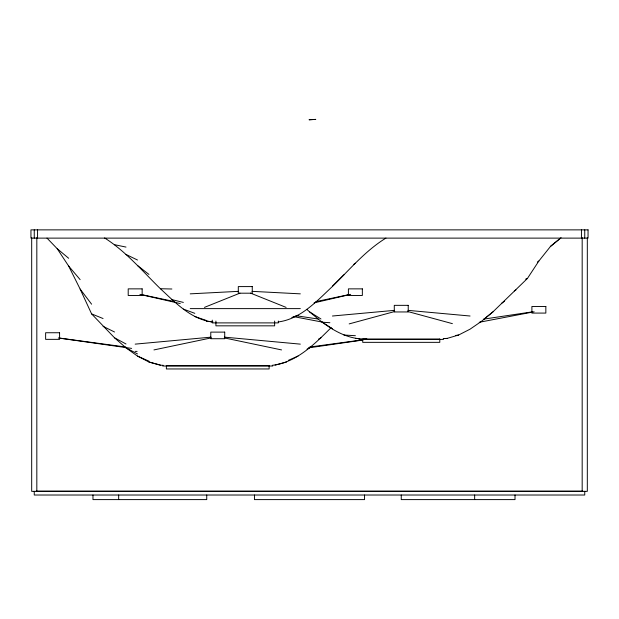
<?xml version="1.0" encoding="UTF-8"?>
<svg xmlns="http://www.w3.org/2000/svg" width="619" height="619" viewBox="0 0 619 619"><rect width="100%" height="100%" fill="white"/><g stroke="black" fill="none" stroke-linecap="round" stroke-linejoin="round"><path stroke-width="0.93" d="M447.127 338.4L443.297 338.616L447.127 338.4L458.594 335.034L470.061 329.176L481.528 321.292L492.995 311.821L527.403 278.48L538.87 261.009L550.337 246.625L561.093 237.711M385.954 238.075C365.311 250.757 349.596 269.66 332.434 286.45C316.897 300.996 300.795 318.831 278.62 321.903M272.228 365.318C296.408 362.641 314.661 344.009 331.088 327.683M332.434 286.14L343.909 274.79M550.337 246.439L560.373 238.276M484.398 318.816L492.995 311.821M501.405 303.457L504.47 301.229M353.844 264.305L355.376 263.207M537.346 262.092L538.87 261.009M514.296 290.907L515.937 289.963M318.514 339.135L320.967 337.804M307.039 349.162L309.5 347.863M288.33 360.366L298.033 356.072M204.432 307.395L239.948 293.135M525.639 279.146L527.403 278.48M291.858 317.47L298.033 315.226M349.178 323.899L394.736 311.519M275.091 365.094L286.566 361.999M314.088 302.869L350.679 294.358M315.837 301.639L348.783 294.659M153.945 349.921L211.18 337.904M479.238 322.275L534.143 311.783M483.416 319.164L532.178 311.883M308.579 347.863L362.889 340.032M455.723 335.444L458.594 335.034M309.709 347.027L362.935 339.839M135.174 344.133L211.033 337.146M332.434 316.015L394.558 310.359M190.226 293.847L238.516 291.348M190.226 308.618L300.323 308.618M359.043 339.413L443.452 339.413M135.174 351.391L137.108 351.391M162.704 366.015L272.801 366.015M36.188 491.161L582.812 491.161M104.596 237.944C126.013 251.492 142.424 271.184 160.406 288.733L171.873 289.003M163.277 365.318L160.406 365.202L148.939 361.999L137.472 356.072L126.005 347.863L114.53 337.804L91.597 313.895L80.13 289.065L68.663 266.085L57.188 248.691L46.998 238.098M366.843 338.91C350.083 339.939 334.732 331.591 321.733 321.818M252.034 291.348L300.323 293.847M343.909 335.034L355.376 335.699M329.881 322.731L323.265 322.275L293.917 316.665M407.936 310.359L470.061 316.015M224.473 337.146L300.323 344.133M131.646 348.396L58.318 337.974M206.282 321.199L212.975 321.973C191.433 319.822 175.494 302.637 160.406 288.733M59.254 338.044L125.796 347.027M296.137 315.736L318.127 319.017M180.245 303.565L139.871 294.358M114.53 244.698L126.005 247.082M224.318 337.904L281.56 349.921M141.766 294.659L174.713 301.639M171.873 299.611L183.348 302.412M148.939 361.999L160.406 365.094M407.759 311.519L452.396 323.644M194.815 316.51L206.282 320.456M183.348 309.09L194.815 313.338M250.602 293.135L286.117 307.395M91.597 313.895L103.064 318.53M137.472 356.072L148.939 361.148M126.005 254.448L137.472 260.011M103.064 326.337L114.53 331.993M126.005 347.863L137.472 353.913M114.53 337.804L126.005 343.994M306.8 309.33L309.5 311.821L320.967 318.994M332.434 328.797L320.967 321.292L309.5 311.821M137.472 265.481L148.939 274.426M57.188 248.691L68.663 258.27M68.663 266.085L80.13 279.626M80.13 289.065L91.597 304.184M587.315 237.58L587.315 491.347L31.685 491.347L31.685 237.58M584.746 229.866L584.746 238.122M584.746 491.347L584.746 495.014L34.254 495.014L34.254 491.347M582.177 237.58L582.177 491.347M581.442 229.866L581.442 238.122M515.016 495.014L515.016 499.603L401.251 499.603L401.251 495.014M474.649 495.014L474.649 499.603M364.552 495.014L364.552 499.603L254.448 499.603L254.448 495.014M278.302 321.06L278.302 322.894L212.247 322.894L212.247 320.139M274.635 321.06L274.635 325.834L215.915 325.834L215.915 321.06M206.738 495.014L206.738 499.603L92.974 499.603L92.974 495.014M118.662 495.014L118.662 499.603M37.558 229.866L37.558 238.122M36.823 237.58L36.823 491.347M34.254 229.866L34.254 238.122M315.705 119.397L309.028 119.761L315.698 119.397M588.05 229.866L30.95 229.866L30.95 238.122L588.05 238.122L588.05 229.866M252.25 286.589L238.3 286.589L238.3 293.197L252.25 293.197L252.25 286.589M142.153 288.864L128.203 288.864L128.203 295.472L142.153 295.472L142.153 288.864M362.347 288.864L348.404 288.864L348.404 295.472L362.347 295.472L362.347 288.864M408.223 305.345L394.28 305.345L394.28 311.953L408.223 311.953L408.223 305.345M545.842 306.475L531.899 306.475L531.899 313.082L545.842 313.082L545.842 306.475M224.72 332.117L210.777 332.117L210.777 338.725L224.72 338.725L224.72 332.117M59.579 332.743L45.628 332.743L45.628 339.351L59.579 339.351L59.579 332.743M439.784 339.042L362.711 339.042L362.711 342.346L439.784 342.346L439.784 339.042M269.133 365.651L166.372 365.651L166.372 368.955L269.133 368.955L269.133 365.651M359.198 338.616L355.376 338.4L359.198 338.616"/></g></svg>
